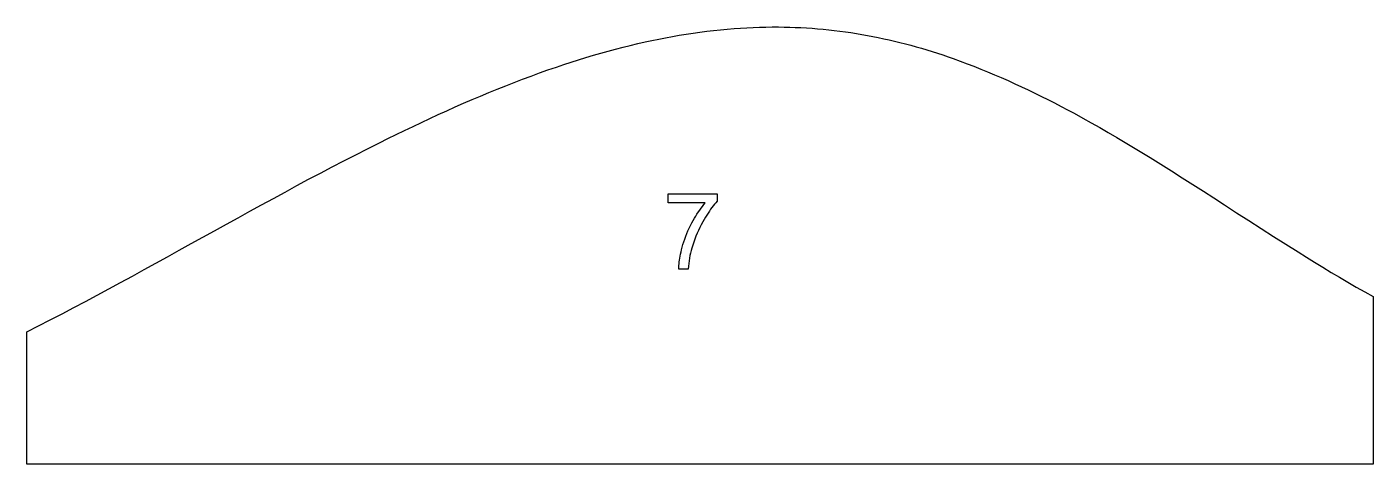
# Model space of a CAD drawing. Header units: millimetres. Extents: x -625 to 625, y -203 to 203.
import ezdxf

# ---------------------------------------------------------------- set-up
doc = ezdxf.new("R2010")
doc.units = ezdxf.units.MM
doc.layers.add('Default Layer', color=7, linetype='Continuous', lineweight=30)

msp = doc.modelspace()

# ---------------------------------------------------------------- linework, layer by layer
at = {"layer": 'Default Layer', "color": 18, "lineweight": 30, "true_color": 0x000000, "extrusion": (0, 0, -1)}
for points in [[(625, -202.7), (625, -80.1), (625, -80.1), (614.1, -74.6), (603.3, -69), (592.4, -63.4), (581.5, -57.6), (570.6, -51.9), (559.7, -46.1), (548.9, -40.2), (538, -34.3), (527.1, -28.4), (516.2, -22.4), (505.3, -16.4), (494.4, -10.4), (483.5, -4.4), (472.6, 1.7), (461.7, 7.7), (461.7, 7.7), (450.7, 13.7), (439.8, 19.7), (428.9, 25.8), (418, 31.8), (407.1, 37.7), (396.1, 43.7), (385.2, 49.6), (374.3, 55.5), (363.4, 61.4), (352.4, 67.1), (341.5, 72.9), (330.6, 78.6), (319.6, 84.2), (308.7, 89.8), (297.7, 95.3), (297.7, 95.3), (289.9, 99.1), (282.1, 103), (274.3, 106.8), (266.5, 110.5), (258.6, 114.2), (250.8, 117.9), (243, 121.5), (235.2, 125), (227.3, 128.5), (219.5, 131.9), (211.7, 135.3), (203.9, 138.6), (196, 141.9), (188.2, 145.1), (180.4, 148.2), (172.5, 151.3), (164.7, 154.3), (156.8, 157.2), (149, 160.1), (141.2, 162.8), (133.3, 165.5), (133.3, 165.5), (126.5, 167.8), (119.6, 170.1), (112.7, 172.3), (105.9, 174.4), (99, 176.4), (92.1, 178.4), (85.3, 180.3), (78.4, 182.2), (71.5, 183.9), (64.7, 185.6), (57.8, 187.3), (50.9, 188.8), (50.9, 188.8), (44.6, 190.2), (38.2, 191.5), (31.9, 192.7), (25.5, 193.9), (19.2, 195), (12.8, 196), (6.5, 197), (0.1, 197.9), (-6.3, 198.7), (-12.6, 199.5), (-19, 200.1), (-25.3, 200.7), (-31.7, 201.2), (-31.7, 201.2), (-37.6, 201.7), (-43.5, 202), (-49.4, 202.3), (-55.3, 202.5), (-61.2, 202.6), (-67.1, 202.7), (-73, 202.7), (-73, 202.7), (-78.2, 202.6), (-83.3, 202.5), (-88.5, 202.3), (-93.7, 202.1), (-93.7, 202.1), (-98.8, 201.8), (-104, 201.5), (-109.2, 201.1), (-114.3, 200.6), (-114.3, 200.6), (-119.5, 200.1), (-124.7, 199.5), (-124.7, 199.5), (-129.8, 198.9), (-135, 198.2), (-135, 198.2), (-140.1, 197.5), (-145.2, 196.7), (-150.3, 195.8), (-155.4, 194.9), (-155.4, 194.9), (-160.5, 193.9), (-165.5, 192.9), (-170.6, 191.8), (-175.6, 190.7), (-175.6, 190.7), (-180.7, 189.5), (-185.7, 188.3), (-190.7, 187), (-195.7, 185.7), (-195.7, 185.7), (-200.7, 184.3), (-205.7, 182.9), (-205.7, 182.9), (-210.6, 181.4), (-215.6, 179.9), (-215.6, 179.9), (-220.5, 178.3), (-225.4, 176.7), (-230.3, 175), (-235.1, 173.3), (-235.1, 173.3), (-241.6, 171), (-248, 168.6), (-254.4, 166.2), (-254.4, 166.2), (-260.8, 163.7), (-267.1, 161.1), (-273.5, 158.4), (-273.5, 158.4), (-279.8, 155.7), (-286, 153), (-292.3, 150.1), (-298.5, 147.3), (-304.7, 144.3), (-310.8, 141.4), (-310.8, 141.4), (-317, 138.3), (-323.1, 135.3), (-329.2, 132.2), (-329.2, 132.2), (-335.3, 129), (-341.3, 125.8), (-347.4, 122.6), (-347.4, 122.6), (-355.4, 118.2), (-363.3, 113.8), (-371.2, 109.4), (-379.1, 104.8), (-387, 100.2), (-394.8, 95.6), (-402.6, 91), (-410.3, 86.2), (-418.1, 81.5), (-418.1, 81.5), (-428, 75.4), (-437.9, 69.2), (-447.7, 62.9), (-457.6, 56.7), (-467.4, 50.4), (-477.2, 44.1), (-486.9, 37.8), (-486.9, 37.8), (-498.3, 30.4), (-509.7, 23.1), (-521.1, 15.7), (-532.5, 8.4), (-544, 1.2), (-555.4, -6), (-555.4, -6), (-563.1, -10.8), (-570.7, -15.5), (-578.4, -20.2), (-586.1, -24.9), (-593.9, -29.5), (-601.6, -34), (-609.4, -38.5), (-617.2, -43), (-625, -47.4), (-625, -47.4), (-625, -202.7), (-625, -202.7), (625, -202.7)], [(29.7, 39.5), (29.7, 47.8), (29.7, 47.8), (-16, 47.8), (-16, 47.8), (-16, 41), (-16, 41), (-14.8, 39.7), (-13.6, 38.3), (-12.3, 36.8), (-11.1, 35.2), (-9.9, 33.6), (-8.7, 31.8), (-7.5, 30), (-6.3, 28.1), (-5, 26.2), (-3.8, 24.1), (-2.6, 22), (-2.6, 22), (-1.2, 19.3), (0.2, 16.7), (1.4, 14), (2.6, 11.3), (3.8, 8.6), (4.8, 5.8), (5.8, 3.1), (6.7, 0.3), (7.6, -2.5), (7.6, -2.5), (8.2, -4.7), (8.8, -7), (9.3, -9.3), (9.7, -11.7), (10.1, -14.2), (10.4, -16.7), (10.7, -19.2), (10.9, -21.9), (10.9, -21.9), (19.8, -21.9), (19.8, -21.9), (19.8, -20.3), (19.7, -18.7), (19.5, -17.1), (19.3, -15.3), (19.1, -13.6), (18.8, -11.7), (18.4, -9.9), (18, -7.9), (17.6, -5.9), (17.1, -3.9), (16.5, -1.7), (16.5, -1.7), (15.8, 0.9), (15, 3.5), (14.1, 6), (13.2, 8.6), (12.2, 11.1), (11.2, 13.6), (10, 16.1), (8.8, 18.5), (7.6, 21), (7.6, 21), (6.4, 23.1), (5.2, 25.2), (4, 27.3), (2.8, 29.2), (1.5, 31.1), (0.3, 32.9), (-1, 34.6), (-2.3, 36.3), (-3.6, 37.9), (-4.9, 39.5), (-4.9, 39.5), (29.7, 39.5)]]:
    msp.add_lwpolyline(points, dxfattribs=at)

doc.saveas('drawing.dxf')
